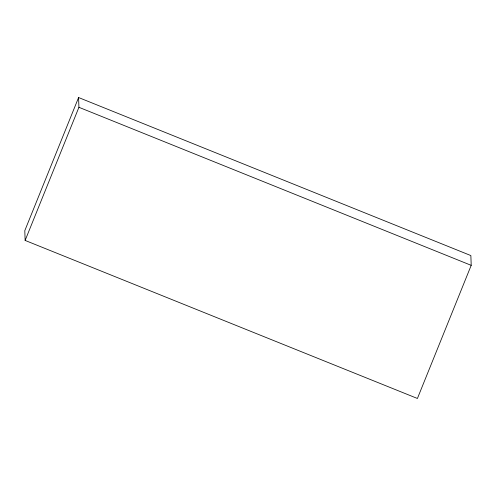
<?xml version="1.0" encoding="UTF-8"?>
<svg xmlns="http://www.w3.org/2000/svg" width="496" height="496" viewBox="0 0 496 496"><rect width="100%" height="100%" fill="white"/><g stroke="black" fill="none" stroke-linecap="round" stroke-linejoin="round"><path stroke-width="0.74" d="M78.585 97.532L24.8 230.659L25.135 240.43L417.415 398.468L471.2 265.341L470.865 255.57L78.585 97.532L78.926 107.297L25.135 240.43M78.926 107.297L471.2 265.341"/></g></svg>
